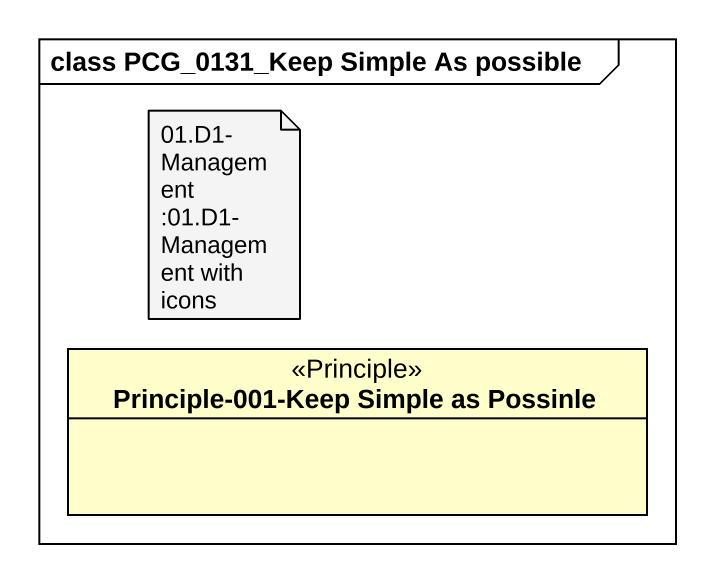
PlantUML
@startuml
mainframe class PCG_0131_Keep Simple As possible
hide circle
hide empty members
class "Principle-001-Keep Simple as Possinle" as Principle_001_Keep_Simple <<Principle>>
note as N1
  01.D1-Management :01.D1-Management with icons
end note
@enduml
